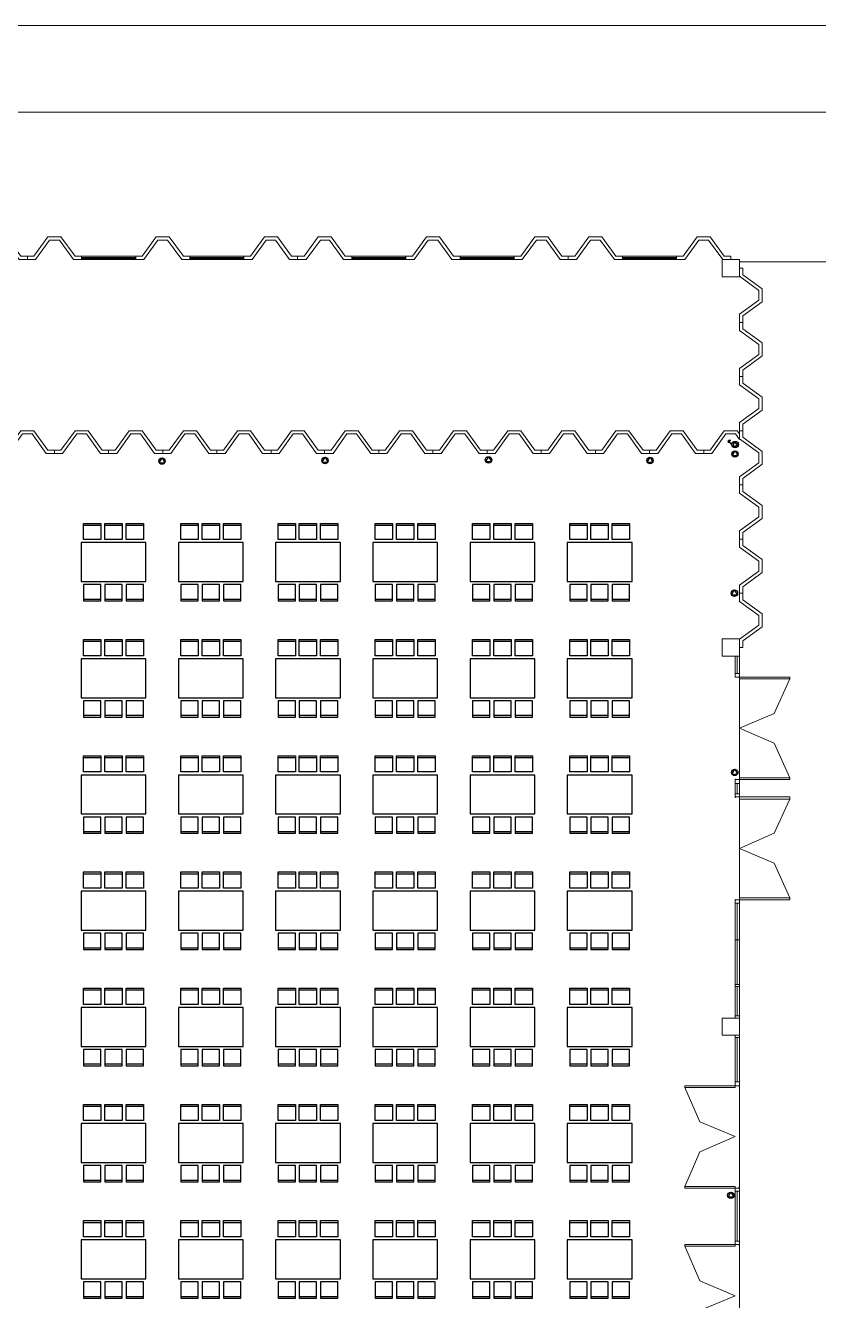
# Model space of a CAD drawing. Header units: millimetres. Extents: x 379 to 563, y 812 to 870.
# Drawn here: x 482.52 to 500.86, y 840.03 to 869.51 of the extents above; entities that cross this region are included whole.
import ezdxf

# ---------------------------------------------------------------- set-up
doc = ezdxf.new("R2010")
doc.units = ezdxf.units.MM
doc.layers.add('mobiliario', color=140, linetype='Continuous')
doc.layers.add('pontos', color=72, linetype='Continuous')

# ---------------------------------------------------------------- blocks, each defined once
blk = doc.blocks.new('tavol-06')
for p, q in [((-68.2, 87.9), (-28.2, 87.9)), ((-68.2, 50.5), (-68.2, 87.9)), ((-68.2, 83.9), (-28.2, 83.9)), ((-28.2, 87.9), (-28.2, 50.5)), ((-19.2, 50.5), (-19.2, 87.9)), ((-19.2, 87.9), (20.9, 87.9)), ((-19.2, 83.9), (20.9, 83.9)), ((20.9, 87.9), (20.9, 50.5)), ((30.2, 87.9), (70.3, 87.9)), ((30.2, 50.5), (30.2, 87.9)), ((30.2, 83.9), (70.3, 83.9)), ((70.3, 87.9), (70.3, 50.5)), ((-73.9, 43.4), (-73.9, -46.6)), ((76, 43.4), (-73.9, 43.4)), ((-28.2, 50.5), (-68.2, 50.5)), ((20.9, 50.5), (-19.2, 50.5)), ((70.3, 50.5), (30.2, 50.5)), ((76, -46.6), (76, 43.4)), ((-73.9, -46.6), (76, -46.6)), ((-28.2, -53.7), (-68.2, -53.7)), ((-68.2, -53.7), (-68.2, -91.2)), ((-28.2, -91.2), (-28.2, -53.7)), ((-19.2, -53.7), (-19.2, -91.2)), ((20.9, -53.7), (-19.2, -53.7)), ((20.9, -91.2), (20.9, -53.7)), ((70.3, -53.7), (30.2, -53.7)), ((30.2, -53.7), (30.2, -91.2)), ((70.3, -91.2), (70.3, -53.7)), ((-68.2, -87.2), (-28.2, -87.2)), ((-19.2, -87.2), (20.9, -87.2)), ((30.2, -87.2), (70.3, -87.2)), ((-68.2, -91.2), (-28.2, -91.2)), ((-19.2, -91.2), (20.9, -91.2)), ((30.2, -91.2), (70.3, -91.2))]:
    blk.add_line(p, q)

msp = doc.modelspace()

# ---------------------------------------------------------------- linework, layer by layer
at = {"color": 7, "lineweight": 0}
for points in [[(545.109, 869.507), (395.061, 869.507)], [(544.846, 867.503), (400.234, 867.503)], [(482.372, 864.096), (482.56, 864.096), (482.56, 864.171), (482.409, 864.171), (482.084, 864.622), (481.783, 864.622), (481.458, 864.171), (481.307, 864.171), (481.307, 864.096), (481.495, 864.096), (481.821, 864.547), (482.046, 864.547), (482.372, 864.096), (482.372, 864.096)], [(483.624, 864.096), (483.812, 864.096), (483.812, 864.171), (483.662, 864.171), (483.336, 864.622), (483.036, 864.622), (482.71, 864.171), (482.56, 864.171), (482.56, 864.096), (482.748, 864.096), (483.073, 864.547), (483.299, 864.547), (483.624, 864.096), (483.624, 864.096)], [(486.129, 864.096), (486.317, 864.096), (486.317, 864.171), (486.167, 864.171), (485.841, 864.622), (485.541, 864.622), (485.215, 864.171), (485.065, 864.171), (485.065, 864.096), (485.253, 864.096), (485.578, 864.547), (485.804, 864.547), (486.129, 864.096), (486.129, 864.096)], [(488.622, 864.096), (488.81, 864.096), (488.81, 864.171), (488.672, 864.171), (488.346, 864.622), (488.046, 864.622), (487.72, 864.171), (487.57, 864.171), (487.57, 864.096), (487.758, 864.096), (488.083, 864.547), (488.296, 864.547), (488.622, 864.096), (488.622, 864.096)], [(489.874, 864.096), (490.062, 864.096), (490.062, 864.171), (489.912, 864.171), (489.586, 864.622), (489.286, 864.622), (488.96, 864.171), (488.81, 864.171), (488.81, 864.096), (489.01, 864.096), (489.336, 864.547), (489.549, 864.547), (489.874, 864.096), (489.874, 864.096)], [(492.379, 864.096), (492.567, 864.096), (492.567, 864.171), (492.417, 864.171), (492.091, 864.622), (491.791, 864.622), (491.465, 864.171), (491.315, 864.171), (491.315, 864.096), (491.503, 864.096), (491.828, 864.547), (492.054, 864.547), (492.379, 864.096), (492.379, 864.096)], [(494.884, 864.096), (495.072, 864.096), (495.072, 864.171), (494.922, 864.171), (494.596, 864.622), (494.296, 864.622), (493.97, 864.171), (493.82, 864.171), (493.82, 864.096), (494.008, 864.096), (494.333, 864.547), (494.559, 864.547), (494.884, 864.096), (494.884, 864.096)], [(496.137, 864.096), (496.325, 864.096), (496.325, 864.171), (496.174, 864.171), (495.849, 864.622), (495.548, 864.622), (495.222, 864.171), (495.072, 864.171), (495.072, 864.096), (495.26, 864.096), (495.586, 864.547), (495.811, 864.547), (496.137, 864.096), (496.137, 864.096)], [(498.642, 864.096), (498.83, 864.096), (498.83, 864.171), (498.679, 864.171), (498.354, 864.622), (498.053, 864.622), (497.727, 864.171), (497.577, 864.171), (497.577, 864.096), (497.765, 864.096), (498.091, 864.547), (498.316, 864.547), (498.642, 864.096), (498.642, 864.096)], [(483.812, 864.096), (485.065, 864.096), (485.065, 864.171), (483.812, 864.171), (483.812, 864.096), (483.812, 864.096)], [(483.812, 864.146), (485.065, 864.146)], [(483.812, 864.121), (485.065, 864.121)], [(486.317, 864.096), (487.57, 864.096), (487.57, 864.171), (486.317, 864.171), (486.317, 864.096), (486.317, 864.096)], [(486.317, 864.146), (487.57, 864.146)], [(486.317, 864.121), (487.57, 864.121)], [(490.062, 864.096), (491.315, 864.096), (491.315, 864.171), (490.062, 864.171), (490.062, 864.096), (490.062, 864.096)], [(490.062, 864.146), (491.315, 864.146)], [(490.062, 864.121), (491.315, 864.121)], [(492.567, 864.096), (493.82, 864.096), (493.82, 864.171), (492.567, 864.171), (492.567, 864.096), (492.567, 864.096)], [(492.567, 864.146), (493.82, 864.146)], [(492.567, 864.121), (493.82, 864.121)], [(496.325, 864.096), (497.577, 864.096), (497.577, 864.171), (496.325, 864.171), (496.325, 864.096), (496.325, 864.096)], [(496.325, 864.146), (497.577, 864.146)], [(496.325, 864.121), (497.577, 864.121)], [(498.629, 863.695), (499.03, 863.695), (499.03, 864.096), (498.629, 864.096), (498.629, 863.695), (498.629, 863.695)], [(499.03, 864.046), (535.352, 864.046)], [(499.03, 862.831), (499.03, 862.643), (499.105, 862.643), (499.105, 862.794), (499.556, 863.119), (499.556, 863.42), (499.105, 863.746), (499.105, 863.896), (499.03, 863.896), (499.03, 863.708), (499.481, 863.382), (499.481, 863.157), (499.03, 862.831), (499.03, 862.831)], [(499.03, 861.579), (499.03, 861.391), (499.105, 861.391), (499.105, 861.541), (499.556, 861.867), (499.556, 862.167), (499.105, 862.493), (499.105, 862.643), (499.03, 862.643), (499.03, 862.456), (499.481, 862.13), (499.481, 861.904), (499.03, 861.579), (499.03, 861.579)], [(499.03, 860.326), (499.03, 860.138), (499.105, 860.138), (499.105, 860.289), (499.556, 860.614), (499.556, 860.915), (499.105, 861.241), (499.105, 861.391), (499.03, 861.391), (499.03, 861.203), (499.481, 860.877), (499.481, 860.652), (499.03, 860.326), (499.03, 860.326)], [(482.998, 859.612), (483.186, 859.612), (483.186, 859.688), (483.036, 859.688), (482.71, 860.138), (482.409, 860.138), (482.084, 859.688), (481.934, 859.688), (481.934, 859.612), (482.121, 859.612), (482.447, 860.063), (482.672, 860.063), (482.998, 859.612), (482.998, 859.612)], [(484.251, 859.612), (484.439, 859.612), (484.439, 859.688), (484.288, 859.688), (483.963, 860.138), (483.662, 860.138), (483.336, 859.688), (483.186, 859.688), (483.186, 859.612), (483.374, 859.612), (483.7, 860.063), (483.925, 860.063), (484.251, 859.612), (484.251, 859.612)], [(485.503, 859.612), (485.691, 859.612), (485.691, 859.688), (485.541, 859.688), (485.215, 860.138), (484.914, 860.138), (484.589, 859.688), (484.439, 859.688), (484.439, 859.612), (484.626, 859.612), (484.952, 860.063), (485.177, 860.063), (485.503, 859.612), (485.503, 859.612)], [(486.756, 859.612), (486.943, 859.612), (486.943, 859.688), (486.793, 859.688), (486.468, 860.138), (486.167, 860.138), (485.841, 859.688), (485.691, 859.688), (485.691, 859.612), (485.879, 859.612), (486.205, 860.063), (486.43, 860.063), (486.756, 859.612), (486.756, 859.612)], [(487.996, 859.612), (488.196, 859.612), (488.196, 859.688), (488.046, 859.688), (487.72, 860.138), (487.419, 860.138), (487.094, 859.688), (486.943, 859.688), (486.943, 859.612), (487.131, 859.612), (487.457, 860.063), (487.682, 860.063), (487.996, 859.612), (487.996, 859.612)], [(489.248, 859.612), (489.436, 859.612), (489.436, 859.688), (489.286, 859.688), (488.96, 860.138), (488.672, 860.138), (488.346, 859.688), (488.196, 859.688), (488.196, 859.612), (488.384, 859.612), (488.709, 860.063), (488.922, 860.063), (489.248, 859.612), (489.248, 859.612)], [(490.501, 859.612), (490.688, 859.612), (490.688, 859.688), (490.538, 859.688), (490.212, 860.138), (489.912, 860.138), (489.586, 859.688), (489.436, 859.688), (489.436, 859.612), (489.636, 859.612), (489.949, 860.063), (490.175, 860.063), (490.501, 859.612), (490.501, 859.612)], [(491.753, 859.612), (491.941, 859.612), (491.941, 859.688), (491.791, 859.688), (491.465, 860.138), (491.164, 860.138), (490.839, 859.688), (490.688, 859.688), (490.688, 859.612), (490.876, 859.612), (491.202, 860.063), (491.427, 860.063), (491.753, 859.612), (491.753, 859.612)], [(493.006, 859.612), (493.193, 859.612), (493.193, 859.688), (493.043, 859.688), (492.717, 860.138), (492.417, 860.138), (492.091, 859.688), (491.941, 859.688), (491.941, 859.612), (492.129, 859.612), (492.454, 860.063), (492.68, 860.063), (493.006, 859.612), (493.006, 859.612)], [(494.258, 859.612), (494.446, 859.612), (494.446, 859.688), (494.296, 859.688), (493.97, 860.138), (493.669, 860.138), (493.344, 859.688), (493.193, 859.688), (493.193, 859.612), (493.381, 859.612), (493.707, 860.063), (493.932, 860.063), (494.258, 859.612), (494.258, 859.612)], [(495.51, 859.612), (495.698, 859.612), (495.698, 859.688), (495.548, 859.688), (495.222, 860.138), (494.922, 860.138), (494.596, 859.688), (494.446, 859.688), (494.446, 859.612), (494.634, 859.612), (494.959, 860.063), (495.185, 860.063), (495.51, 859.612), (495.51, 859.612)], [(496.763, 859.612), (496.951, 859.612), (496.951, 859.688), (496.801, 859.688), (496.475, 860.138), (496.174, 860.138), (495.849, 859.688), (495.698, 859.688), (495.698, 859.612), (495.886, 859.612), (496.212, 860.063), (496.437, 860.063), (496.763, 859.612), (496.763, 859.612)], [(498.015, 859.612), (498.203, 859.612), (498.203, 859.688), (498.053, 859.688), (497.727, 860.138), (497.427, 860.138), (497.101, 859.688), (496.951, 859.688), (496.951, 859.612), (497.139, 859.612), (497.464, 860.063), (497.69, 860.063), (498.015, 859.612), (498.015, 859.612)], [(499.03, 860.063), (498.98, 860.138), (498.679, 860.138), (498.354, 859.688), (498.203, 859.688), (498.203, 859.612), (498.391, 859.612), (498.717, 860.063), (498.942, 860.063), (499.03, 859.938)], [(499.03, 859.074), (499.03, 858.886), (499.105, 858.886), (499.105, 859.036), (499.556, 859.362), (499.556, 859.662), (499.105, 859.988), (499.105, 860.138), (499.03, 860.138), (499.03, 859.951), (499.481, 859.625), (499.481, 859.399), (499.03, 859.074), (499.03, 859.074)], [(499.03, 857.821), (499.03, 857.633), (499.105, 857.633), (499.105, 857.784), (499.556, 858.109), (499.556, 858.41), (499.105, 858.736), (499.105, 858.886), (499.03, 858.886), (499.03, 858.698), (499.481, 858.372), (499.481, 858.147), (499.03, 857.821), (499.03, 857.821)], [(499.03, 856.569), (499.03, 856.381), (499.105, 856.381), (499.105, 856.531), (499.556, 856.857), (499.556, 857.158), (499.105, 857.483), (499.105, 857.633), (499.03, 857.633), (499.03, 857.446), (499.481, 857.12), (499.481, 856.894), (499.03, 856.569), (499.03, 856.569)], [(499.03, 855.316), (499.03, 855.128), (499.105, 855.128), (499.105, 855.279), (499.556, 855.604), (499.556, 855.905), (499.105, 856.231), (499.105, 856.381), (499.03, 856.381), (499.03, 856.193), (499.481, 855.867), (499.481, 855.642), (499.03, 855.316), (499.03, 855.316)], [(498.629, 854.928), (499.03, 854.928), (499.03, 855.329), (498.629, 855.329), (498.629, 854.928), (498.629, 854.928)], [(498.93, 854.527), (498.93, 854.928)], [(498.98, 854.527), (498.98, 854.928)], [(499.03, 846.612), (499.03, 854.928)], [(499.03, 854.527), (498.93, 854.527)], [(498.93, 854.44), (498.93, 854.527)], [(498.93, 854.44), (498.93, 854.477)], [(498.942, 854.44), (498.93, 854.44)], [(499.03, 854.44), (498.942, 854.44)], [(499.03, 854.527), (499.03, 854.44)], [(499.03, 854.44), (499.03, 854.402), (500.195, 854.402), (500.195, 854.44), (499.03, 854.44), (499.03, 854.44)], [(499.03, 853.262), (499.832, 853.6), (500.195, 854.402)], [(500.195, 852.11), (499.832, 852.912), (499.03, 853.262)], [(498.942, 852.085), (498.93, 852.085)], [(498.93, 852.085), (498.93, 852.035)], [(498.93, 852.085), (498.93, 851.985)], [(498.93, 852.072), (498.93, 851.672)], [(499.03, 851.985), (498.93, 851.985)], [(498.942, 852.072), (498.942, 852.085)], [(499.03, 852.072), (498.942, 852.072)], [(498.98, 851.747), (498.98, 851.985)], [(499.03, 852.11), (499.03, 852.072), (500.195, 852.072), (500.195, 852.11), (499.03, 852.11), (499.03, 852.11)], [(498.93, 851.659), (498.93, 851.747)], [(499.03, 851.747), (498.93, 851.747)], [(498.93, 851.659), (498.93, 851.697)], [(498.942, 851.659), (498.93, 851.659)], [(499.03, 851.672), (498.942, 851.672)], [(498.942, 851.672), (498.942, 851.659)], [(499.03, 851.622), (499.03, 851.672), (500.195, 851.672), (500.195, 851.622), (499.03, 851.622), (499.03, 851.622)], [(499.03, 850.482), (499.832, 850.832), (500.195, 851.622)], [(500.195, 849.342), (499.832, 850.144), (499.03, 850.482)], [(498.93, 849.304), (498.93, 849.217)], [(498.93, 849.304), (498.93, 849.267)], [(498.942, 849.304), (498.93, 849.304)], [(498.93, 846.561), (498.93, 849.292)], [(498.942, 849.292), (498.942, 849.304)], [(499.03, 849.292), (498.942, 849.292)], [(499.03, 849.292), (499.03, 849.342), (500.195, 849.342), (500.195, 849.292), (499.03, 849.292), (499.03, 849.292)], [(499.03, 849.217), (498.93, 849.217)], [(498.98, 849.217), (498.98, 848.365)], [(498.93, 848.365), (499.03, 848.365)], [(498.98, 848.365), (498.98, 847.338)], [(498.93, 847.338), (499.03, 847.338)], [(498.93, 847.288), (499.03, 847.288)], [(498.98, 847.288), (498.98, 846.612)], [(498.93, 846.612), (499.03, 846.612), (499.03, 846.561), (498.93, 846.561), (498.93, 846.612), (498.93, 846.612)], [(498.629, 846.161), (499.03, 846.161), (499.03, 846.561), (498.629, 846.561), (498.629, 846.161), (498.629, 846.161)], [(498.93, 845.084), (498.93, 846.161)], [(498.93, 846.161), (499.03, 846.161), (499.03, 846.111), (498.93, 846.111), (498.93, 846.161), (498.93, 846.161)], [(498.98, 846.111), (498.98, 845.084)], [(499.03, 837.794), (499.03, 846.161)], [(498.93, 844.958), (498.93, 844.996), (497.765, 844.996), (497.765, 844.958), (498.93, 844.958), (498.93, 844.958)], [(497.765, 844.958), (498.116, 844.157), (498.93, 843.819)], [(498.93, 845.084), (499.03, 845.084)], [(498.93, 845.084), (498.93, 844.996)], [(498.93, 844.996), (499.017, 844.996)], [(499.017, 844.996), (499.03, 844.996)], [(499.03, 844.996), (499.03, 845.084)], [(499.03, 844.996), (499.03, 845.033)], [(498.93, 843.819), (498.116, 843.468), (497.765, 842.666)], [(498.93, 842.629), (498.93, 842.666), (497.765, 842.666), (497.765, 842.629), (498.93, 842.629), (498.93, 842.629)], [(498.93, 842.629), (499.017, 842.629)], [(498.93, 842.554), (498.93, 842.629)], [(498.93, 841.401), (498.93, 842.554)], [(498.93, 842.554), (499.03, 842.554)], [(498.98, 841.401), (498.98, 842.554)], [(499.017, 842.629), (499.017, 842.641)], [(499.017, 842.641), (499.03, 842.641)], [(499.03, 842.641), (499.03, 842.604)], [(499.03, 842.641), (499.03, 842.554)], [(498.93, 841.289), (498.93, 841.326), (497.765, 841.326), (497.765, 841.289), (498.93, 841.289), (498.93, 841.289)], [(497.765, 841.289), (498.116, 840.487), (498.93, 840.136)], [(498.93, 841.401), (498.93, 841.326)], [(498.93, 841.401), (499.03, 841.401)], [(498.93, 841.326), (499.017, 841.326)], [(499.017, 841.326), (499.017, 841.314)], [(499.017, 841.314), (499.03, 841.314)], [(499.03, 841.314), (499.03, 841.401)], [(499.03, 841.314), (499.03, 841.351)], [(498.93, 840.136), (498.116, 839.798), (497.765, 838.996)]]:
    msp.add_lwpolyline(points, dxfattribs=at)
at = {"layer": 'pontos'}
for p, q in [((498.895, 859.756), (498.779, 859.922)), ((498.779, 859.922), (498.779, 859.861)), ((498.779, 859.861), (498.779, 859.922)), ((498.779, 859.922), (498.832, 859.922)), ((498.895, 859.886), (498.895, 859.754)), ((498.895, 859.886), (499.008, 859.818)), ((498.895, 859.884), (498.895, 859.752)), ((498.895, 859.884), (499.008, 859.816)), ((498.861, 859.562), (498.929, 859.675)), ((498.861, 859.562), (498.993, 859.562)), ((499.008, 859.818), (498.895, 859.754)), ((499.008, 859.816), (498.895, 859.752)), ((498.929, 859.675), (498.993, 859.562)), ((485.609, 859.399), (485.676, 859.512)), ((485.609, 859.399), (485.741, 859.399)), ((485.676, 859.512), (485.741, 859.399)), ((489.378, 859.412), (489.446, 859.525)), ((489.378, 859.412), (489.51, 859.412)), ((489.446, 859.525), (489.51, 859.412)), ((493.161, 859.425), (493.229, 859.538)), ((493.161, 859.425), (493.293, 859.425)), ((493.229, 859.538), (493.293, 859.425)), ((496.895, 859.411), (496.963, 859.524)), ((496.895, 859.411), (497.027, 859.411)), ((496.963, 859.524), (497.027, 859.411)), ((498.847, 856.345), (498.915, 856.458)), ((498.847, 856.345), (498.979, 856.345)), ((498.915, 856.458), (498.979, 856.345)), ((498.854, 852.202), (498.922, 852.315)), ((498.854, 852.202), (498.986, 852.202)), ((498.922, 852.315), (498.986, 852.202)), ((498.766, 842.423), (498.834, 842.536)), ((498.834, 842.536), (498.898, 842.423)), ((498.766, 842.423), (498.898, 842.423))]:
    msp.add_line(p, q, dxfattribs=at)
for centre in [(498.933, 859.82), (498.933, 859.818), (498.927, 859.6), (485.674, 859.437), (489.444, 859.45), (493.226, 859.463), (496.961, 859.449), (498.913, 856.383), (498.92, 852.24), (498.832, 842.461)]:
    msp.add_circle(centre, 0.0747, dxfattribs=at)

# ---------------------------------------------------------------- block references
at = {"layer": 'mobiliario', "xscale": 0.01, "yscale": 0.01, "zscale": 0.01}
for p in [(484.542, 857.117), (486.791, 857.117), (489.04, 857.117), (491.289, 857.117), (493.538, 857.117), (495.787, 857.117), (484.542, 854.431), (486.791, 854.431), (489.04, 854.431), (491.289, 854.431), (493.538, 854.431), (495.787, 854.431), (484.542, 851.744), (486.791, 851.744), (489.04, 851.744), (491.289, 851.744), (493.538, 851.744), (495.787, 851.744), (484.542, 849.058), (486.791, 849.058), (489.04, 849.058), (491.289, 849.058), (493.538, 849.058), (495.787, 849.058), (484.542, 846.371), (486.791, 846.371), (489.04, 846.371), (491.289, 846.371), (493.538, 846.371), (495.787, 846.371), (484.542, 843.685), (486.791, 843.685), (489.04, 843.685), (491.289, 843.685), (493.538, 843.685), (495.787, 843.685), (484.542, 840.998), (486.791, 840.998), (489.04, 840.998), (491.289, 840.998), (493.538, 840.998), (495.787, 840.998)]:
    msp.add_blockref('tavol-06', p, dxfattribs=at)

doc.saveas('drawing.dxf')
